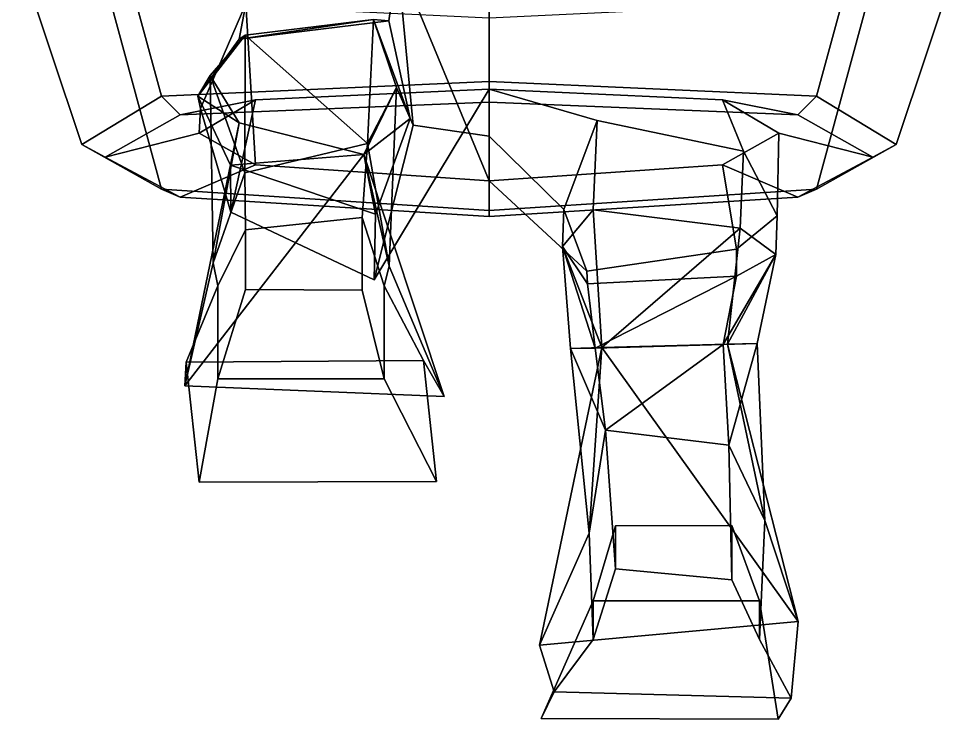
# Model space of a CAD drawing. Extents: x -202 to 186, y -154 to 377.
# Drawn here: x -135 to 131.3, y -153.8 to 44.5 of the extents above; entities that cross this region are included whole.
import ezdxf

# ---------------------------------------------------------------- set-up
doc = ezdxf.new("R2010")
doc.units = 0

msp = doc.modelspace()

# ---------------------------------------------------------------- linework, layer by layer
for points in [[(-94.619286, 22.593864, -103.907898), (-109.071838, 76.071892, -91.574699), (-1.823437, 81.224831, -124.648643), (-1.823216, 26.80677, -137.200119)], [(90.972862, 22.593872, -103.907898), (-1.823216, 26.80677, -137.200119), (-1.823437, 81.224831, -124.648643), (105.425392, 76.071892, -91.574699)], [(-117.154106, 8.895485, -15.470811), (-134.986893, 62.373512, -3.137609), (-109.071838, 76.071892, -91.574699), (-94.619286, 22.593864, -103.907898)], [(113.507683, 8.8955, -15.470811), (90.972862, 22.593872, -103.907898), (105.425392, 76.071892, -91.574699), (131.340439, 62.373512, -3.137609)], [(-109.071838, 49.793877, 78.076805), (-134.986893, 62.373512, -3.137609), (-117.154106, 8.895485, -15.470811), (-94.619286, -3.684135, 65.743607)], [(-30.184612, 43.965446, 3.143415), (-27.77424, 61.393852, 15.132183), (-70.694283, 48.761604, 1.194409), (-72.554161, 38.721153, -2.829572)], [(-1.823216, -1.395103, 66.84568), (-67.99353, 3.166367, 43.298611), (-70.694283, 48.761604, 1.194409), (-27.77424, 61.393852, 15.132183)], [(-30.184612, 43.965446, 3.143415), (-24.173271, 16.328499, -7.958745), (-23.336283, 14.407845, -17.387169), (-27.77424, 61.393852, 15.132183)], [(-1.823216, 11.326881, -15.287756), (-1.823216, -1.395103, 66.84568), (-27.77424, 61.393852, 15.132183), (-23.336283, 14.407845, -17.387169)], [(105.425392, 49.793892, 78.076805), (90.972862, -3.684135, 65.743607), (113.507683, 8.8955, -15.470811), (131.340439, 62.373512, -3.137609)], [(-1.823216, -9.719658, 98.615479), (-1.823219, 44.71299, 111.168839), (-109.071838, 49.793877, 78.076805), (-94.619286, -3.684135, 65.743607)], [(-72.554161, 38.721153, -2.829572), (-70.694283, 48.761604, 1.194409), (-83.515457, 19.102127, -19.415379), (-84.263885, 22.58754, -10.663024)], [(-67.99353, 3.166367, 43.298611), (-83.87191, 12.153038, -14.719549), (-83.515457, 19.102127, -19.415379), (-70.694283, 48.761604, 1.194409)], [(-1.823216, -9.719658, 98.615479), (90.972862, -3.684135, 65.743607), (105.425392, 49.793892, 78.076805), (-1.823219, 44.71299, 111.168839)], [(-34.547043, 44.326363, 33.698498), (-30.184612, 43.965446, 3.143415), (-72.554161, 38.721153, -2.829572)], [(-34.547043, 44.326363, 33.698498), (-72.554161, 38.721153, -2.829572), (-70.866249, 39.904686, 27.682953)], [(-36.278896, 9.188911, 33.535149), (-34.547043, 44.326363, 33.698498), (-70.866249, 39.904686, 27.682953)], [(-36.278896, 9.188911, 33.535149), (-27.980825, 25.094063, 17.269316), (-34.547043, 44.326363, 33.698498)], [(-34.547043, 44.326363, 33.698498), (-27.980825, 25.094063, 17.269316), (-24.173271, 16.328499, -7.958745)], [(-34.547043, 44.326363, 33.698498), (-24.173271, 16.328499, -7.958745), (-30.184612, 43.965446, 3.143415)], [(-70.866249, 39.904686, 27.682953), (-72.554161, 38.721153, -2.829572), (-84.263885, 22.58754, -10.663024)], [(-70.866249, 39.904686, 27.682953), (-84.263885, 22.58754, -10.663024), (-80.761345, 28.44471, 17.076277)], [(-70.939812, 0.907677, 26.926617), (-70.866249, 39.904686, 27.682953), (-80.761345, 28.44471, 17.076277)], [(-70.939812, 0.907677, 26.926617), (-36.278896, 9.188911, 33.535149), (-70.866249, 39.904686, 27.682953)], [(-94.619286, 22.593864, -103.907898), (-1.823216, 26.80677, -137.200119), (-1.823215, 20.900513, -122.874031), (-89.314209, 17.308144, -93.380569)], [(-80.761345, 28.44471, 17.076277), (-84.263885, 22.58754, -10.663024), (-72.615776, 15.028549, 5.826483)], [(-79.987442, -24.578156, 16.784325), (-70.939812, 0.907677, 26.926617), (-80.761345, 28.44471, 17.076277)], [(-79.987442, -24.578156, 16.784325), (-80.761345, 28.44471, 17.076277), (-72.615776, 15.028549, 5.826483)], [(90.972862, 22.593872, -103.907898), (85.66777, 17.308151, -93.380569), (-1.823215, 20.900513, -122.874031), (-1.823216, 26.80677, -137.200119)], [(-89.314209, 17.308144, -93.380569), (-1.823215, 20.900513, -122.874031), (-1.823216, 24.558678, -100.712563), (-67.99353, 21.541946, -75.334618)], [(-67.99353, 21.541946, -75.334618), (-1.823216, 24.558678, -100.712563), (-34.323624, -29.410805, -56.467098), (-74.951378, -10.261406, -45.345127)], [(-27.980825, 25.094063, 17.269316), (-37.238617, 6.055397, 0.073163), (-24.173271, 16.328499, -7.958745)], [(-30.129448, -25.488167, 15.30214), (-37.238617, 6.055397, 0.073163), (-27.980825, 25.094063, 17.269316)], [(-30.129448, -25.488167, 15.30214), (-27.980825, 25.094063, 17.269316), (-36.278896, 9.188911, 33.535149)], [(-1.823216, 24.558678, -100.712563), (-1.823216, 11.326881, -15.287756), (-23.336283, 14.407845, -17.387169), (-34.323624, -29.410805, -56.467098)], [(64.347099, 21.541954, -75.334625), (70.208603, 7.059135, -59.200058), (28.786165, 15.766548, -79.862099), (-1.823216, 24.558678, -100.712563)], [(85.66777, 17.308151, -93.380569), (64.347099, 21.541954, -75.334625), (-1.823216, 24.558678, -100.712563), (-1.823215, 20.900513, -122.874031)], [(19.334938, -9.502861, -22.753883), (-1.823216, 11.326881, -15.287756), (-1.823216, 24.558678, -100.712563), (28.786165, 15.766548, -79.862099)], [(-117.154106, 8.895485, -15.470811), (-94.619286, 22.593864, -103.907898), (-89.314209, 17.308144, -93.380569), (-110.522766, 5.366447, -16.284683)], [(-110.522766, 5.366447, -16.284683), (-89.314209, 17.308144, -93.380569), (-67.99353, 21.541946, -75.334618), (-83.87191, 12.153038, -14.719549)], [(-84.263885, 22.58754, -10.663024), (-83.515457, 19.102127, -19.415379), (-74.951378, -10.261406, -45.345127), (-74.994896, 3.104683, -18.0425)], [(-72.615776, 15.028549, 5.826483), (-84.263885, 22.58754, -10.663024), (-74.994896, 3.104683, -18.0425)], [(-83.87191, 12.153038, -14.719549), (-67.99353, 21.541946, -75.334618), (-74.951378, -10.261406, -45.345127), (-83.515457, 19.102127, -19.415379)], [(80.225487, 12.153038, -14.719549), (79.744156, -11.280602, -21.98579), (70.208603, 7.059135, -59.200058), (64.347099, 21.541954, -75.334625)], [(106.876335, 5.366463, -16.284683), (80.225487, 12.153038, -14.719549), (64.347099, 21.541954, -75.334625), (85.66777, 17.308151, -93.380569)], [(113.507683, 8.8955, -15.470811), (106.876335, 5.366463, -16.284683), (85.66777, 17.308151, -93.380569), (90.972862, 22.593872, -103.907898)], [(-37.238617, 6.055397, 0.073163), (-33.93959, -10.829117, -20.261084), (-24.173271, 16.328499, -7.958745)], [(-24.173271, 16.328499, -7.958745), (-33.93959, -10.829117, -20.261084), (-34.323624, -29.410805, -56.467098), (-23.336283, 14.407845, -17.387169)], [(-87.946281, -59.392456, -0.741292), (-79.987442, -24.578156, 16.784325), (-72.615776, 15.028549, 5.826483)], [(-87.946281, -59.392456, -0.741292), (-72.615776, 15.028549, 5.826483), (-37.238617, 6.055397, 0.073163)], [(-72.615776, 15.028549, 5.826483), (-74.994896, 3.104683, -18.0425), (-37.238617, 6.055397, 0.073163)], [(18.965799, -19.989395, -29.855352), (19.334938, -9.502861, -22.753883), (28.786165, 15.766548, -79.862099), (27.657032, -9.60717, -54.537434)], [(69.309692, -14.807915, -45.367706), (27.657032, -9.60717, -54.537434), (28.786165, 15.766548, -79.862099), (70.208603, 7.059135, -59.200058)], [(-89.314209, -5.946724, 56.75351), (-110.522766, 5.366447, -16.284683), (-83.87191, 12.153038, -14.719549), (-67.99353, 3.166367, 43.298611)], [(19.334938, -9.502861, -22.753883), (25.865255, -26.938477, 35.15995), (-1.823216, -1.395103, 66.84568), (-1.823216, 11.326881, -15.287756)], [(64.347099, 3.166374, 43.298611), (68.310005, -20.699135, 15.56427), (79.744156, -11.280602, -21.98579), (80.225487, 12.153038, -14.719549)], [(85.66777, -5.946724, 56.75351), (64.347099, 3.166374, 43.298611), (80.225487, 12.153038, -14.719549), (106.876335, 5.366463, -16.284683)], [(-94.619286, -3.684135, 65.743607), (-117.154106, 8.895485, -15.470811), (-110.522766, 5.366447, -16.284683), (-89.314209, -5.946724, 56.75351)], [(-36.278896, 9.188911, 33.535149), (-70.939812, 0.907677, 26.926617), (-70.777412, -15.279015, 60.337013), (-37.787899, -11.773705, 60.690269)], [(-30.129448, -25.488167, 15.30214), (-36.278896, 9.188911, 33.535149), (-37.787899, -11.773705, 60.690269), (-31.473774, -31.136932, 66.393669)], [(90.972862, -3.684135, 65.743607), (85.66777, -5.946724, 56.75351), (106.876335, 5.366463, -16.284683), (113.507683, 8.8955, -15.470811)], [(-14.484816, -62.472542, -4.372471), (-87.946281, -59.392456, -0.741292), (-37.238617, 6.055397, 0.073163)], [(-37.238617, 6.055397, 0.073163), (-74.994896, 3.104683, -18.0425), (-33.93959, -10.829117, -20.261084)], [(-14.484816, -62.472542, -4.372471), (-37.238617, 6.055397, 0.073163), (-30.129448, -25.488167, 15.30214)], [(79.366112, -22.211571, -28.895237), (69.309692, -14.807915, -45.367706), (70.208603, 7.059135, -59.200058), (79.744156, -11.280602, -21.98579)], [(-1.823215, -11.423759, 85.81234), (-89.314209, -5.946724, 56.75351), (-67.99353, 3.166367, 43.298611), (-1.823216, -1.395103, 66.84568)], [(-74.994896, 3.104683, -18.0425), (-74.951378, -10.261406, -45.345127), (-34.323624, -29.410805, -56.467098), (-33.93959, -10.829117, -20.261084)], [(-1.823216, -1.395103, 66.84568), (25.865255, -26.938477, 35.15995), (68.310005, -20.699135, 15.56427), (64.347099, 3.166374, 43.298611)], [(-1.823215, -11.423759, 85.81234), (-1.823216, -1.395103, 66.84568), (64.347099, 3.166374, 43.298611), (85.66777, -5.946724, 56.75351)], [(-79.987442, -24.578156, 16.784325), (-78.613716, -31.136932, 66.393669), (-70.777412, -15.279015, 60.337013), (-70.939812, 0.907677, 26.926617)], [(-1.823216, -9.719658, 98.615479), (-94.619286, -3.684135, 65.743607), (-89.314209, -5.946724, 56.75351), (-1.823215, -11.423759, 85.81234)], [(-1.823216, -9.719658, 98.615479), (-1.823215, -11.423759, 85.81234), (85.66777, -5.946724, 56.75351), (90.972862, -3.684135, 65.743607)], [(26.087044, -30.5112, -5.947402), (25.865255, -26.938477, 35.15995), (19.334938, -9.502861, -22.753883), (18.965799, -19.989395, -29.855352)], [(30.131058, -48.592758, -49.54166), (18.965799, -19.989395, -29.855352), (27.657032, -9.60717, -54.537434)], [(30.131058, -48.592758, -49.54166), (27.657032, -9.60717, -54.537434), (69.309692, -14.807915, -45.367706)], [(-37.787903, -32.340721, 122.41362), (-37.787899, -11.773705, 60.690269), (-70.777412, -15.279015, 60.337013), (-70.777412, -32.179283, 122.504585)], [(-31.473774, -57.426727, 125.283966), (-31.473774, -31.136932, 66.393669), (-37.787899, -11.773705, 60.690269), (-37.787903, -32.340721, 122.41362)], [(68.2892, -28.395538, -13.784187), (79.366112, -22.211571, -28.895237), (79.744156, -11.280602, -21.98579), (68.310005, -20.699135, 15.56427)], [(-78.613716, -57.426727, 125.283958), (-70.777412, -32.179283, 122.504585), (-70.777412, -15.279015, 60.337013), (-78.613716, -31.136932, 66.393669)], [(65.693222, -47.630653, -40.616646), (30.131058, -48.592758, -49.54166), (69.309692, -14.807915, -45.367706)], [(65.693222, -47.630653, -40.616646), (69.309692, -14.807915, -45.367706), (79.366112, -22.211571, -28.895237)], [(28.261789, -48.728119, -3.121523), (26.087044, -30.5112, -5.947402), (18.965799, -19.989395, -29.855352)], [(28.261789, -48.728119, -3.121523), (18.965799, -19.989395, -29.855352), (21.284046, -48.878662, -26.018257)], [(21.284046, -48.878662, -26.018257), (18.965799, -19.989395, -29.855352), (30.131058, -48.592758, -49.54166)], [(26.087044, -30.5112, -5.947402), (68.2892, -28.395538, -13.784187), (68.310005, -20.699135, 15.56427), (25.865255, -26.938477, 35.15995)], [(64.478203, -47.718636, -10.443552), (79.366112, -22.211571, -28.895237), (68.2892, -28.395538, -13.784187)], [(64.478203, -47.718636, -10.443552), (74.125092, -47.427238, -24.838184), (79.366112, -22.211571, -28.895237)], [(74.125092, -47.427238, -24.838184), (65.693222, -47.630653, -40.616646), (79.366112, -22.211571, -28.895237)], [(-87.946281, -59.392456, -0.741292), (-87.594154, -52.715378, 56.928829), (-78.613716, -31.136932, 66.393669), (-79.987442, -24.578156, 16.784325)], [(-14.484816, -62.472542, -4.372471), (-30.129448, -25.488167, 15.30214), (-31.473774, -31.136932, 66.393669), (-20.410763, -52.248558, 53.33075)], [(28.261789, -48.728119, -3.121523), (68.2892, -28.395538, -13.784187), (26.087044, -30.5112, -5.947402)], [(28.261789, -48.728119, -3.121523), (64.478203, -47.718636, -10.443552), (68.2892, -28.395538, -13.784187)], [(-83.890282, -86.686684, 108.796829), (-78.613716, -57.426727, 125.283958), (-78.613716, -31.136932, 66.393669), (-87.594154, -52.715378, 56.928829)], [(-16.706886, -86.525215, 108.887802), (-20.410763, -52.248558, 53.33075), (-31.473774, -31.136932, 66.393669), (-31.473774, -57.426727, 125.283966)], [(-31.473774, -57.426727, 125.283966), (-37.787903, -32.340721, 122.41362), (-70.777412, -32.179283, 122.504585), (-78.613716, -57.426727, 125.283958)], [(31.193987, -71.954124, -10.861492), (64.478203, -47.718636, -10.443552), (28.261789, -48.728119, -3.121523)], [(85.708305, -126.155174, -56.914696), (30.131058, -48.592758, -49.54166), (65.693222, -47.630653, -40.616646)], [(66.105034, -76.195534, -18.910912), (64.478203, -47.718636, -10.443552), (31.193987, -71.954124, -10.861492)], [(66.105034, -76.195534, -18.910912), (74.125092, -47.427238, -24.838184), (64.478203, -47.718636, -10.443552)], [(76.273148, -97.536674, -33.571384), (65.693222, -47.630653, -40.616646), (74.125092, -47.427238, -24.838184)], [(85.708305, -126.155174, -56.914696), (65.693222, -47.630653, -40.616646), (76.273148, -97.536674, -33.571384)], [(76.273148, -97.536674, -33.571384), (74.125092, -47.427238, -24.838184), (66.105034, -76.195534, -18.910912)], [(12.477113, -132.824371, -60.272499), (26.527477, -101.161247, -34.706615), (30.131058, -48.592758, -49.54166)], [(12.477113, -132.824371, -60.272499), (30.131058, -48.592758, -49.54166), (85.708305, -126.155174, -56.914696)], [(26.527477, -101.161247, -34.706615), (21.284046, -48.878662, -26.018257), (30.131058, -48.592758, -49.54166)], [(31.193987, -71.954124, -10.861492), (28.261789, -48.728119, -3.121523), (21.284046, -48.878662, -26.018257)], [(26.527477, -101.161247, -34.706615), (31.193987, -71.954124, -10.861492), (21.284046, -48.878662, -26.018257)], [(-87.946281, -59.392456, -0.741292), (-14.484816, -62.472542, -4.372471), (-20.410763, -52.248558, 53.33075), (-87.594154, -52.715378, 56.928829)], [(-83.890282, -86.686684, 108.796829), (-87.594154, -52.715378, 56.928829), (-20.410763, -52.248558, 53.33075), (-16.706886, -86.525215, 108.887802)], [(-16.706886, -86.525215, 108.887802), (-31.473774, -57.426727, 125.283966), (-78.613716, -57.426727, 125.283958), (-83.890282, -86.686684, 108.796829)], [(26.527477, -101.161247, -34.706615), (27.673775, -131.276581, 4.219428), (33.987896, -111.197334, 6.015153), (31.193987, -71.954124, -10.861492)], [(31.193987, -71.954124, -10.861492), (33.987896, -111.197334, 6.015153), (66.977409, -114.324547, 4.402644), (66.105034, -76.195534, -18.910912)], [(76.273148, -97.536674, -33.571384), (66.105034, -76.195534, -18.910912), (66.977409, -114.324547, 4.402644), (74.813721, -131.276581, 4.219428)], [(85.708305, -126.155174, -56.914696), (76.273148, -97.536674, -33.571384), (74.813721, -131.276581, 4.219428), (83.794151, -147.856354, -12.480096)], [(12.477113, -132.824371, -60.272499), (16.610767, -146.10437, -15.651885), (27.673775, -131.276581, 4.219428), (26.527477, -101.161247, -34.706615)], [(27.673779, -120.279381, 60.555874), (33.987904, -99.109795, 46.793781), (33.987896, -111.197334, 6.015153), (27.673775, -131.276581, 4.219428)], [(27.673779, -120.279381, 60.555874), (74.813728, -120.279381, 60.55587), (66.977417, -98.924721, 46.803158), (33.987904, -99.109795, 46.793781)], [(33.987904, -99.109795, 46.793781), (66.977417, -98.924721, 46.803158), (66.977409, -114.324547, 4.402644), (33.987896, -111.197334, 6.015153)], [(74.813728, -120.279381, 60.55587), (74.813721, -131.276581, 4.219428), (66.977409, -114.324547, 4.402644), (66.977417, -98.924721, 46.803158)], [(12.906893, -153.636566, 58.866066), (80.090294, -153.821655, 58.856689), (74.813728, -120.279381, 60.55587), (27.673779, -120.279381, 60.555874)], [(12.906893, -153.636566, 58.866066), (27.673779, -120.279381, 60.555874), (27.673775, -131.276581, 4.219428), (16.610767, -146.10437, -15.651885)], [(80.090294, -153.821655, 58.856689), (83.794151, -147.856354, -12.480096), (74.813721, -131.276581, 4.219428), (74.813728, -120.279381, 60.55587)], [(85.708305, -126.155174, -56.914696), (83.794151, -147.856354, -12.480096), (16.610767, -146.10437, -15.651885), (12.477113, -132.824371, -60.272499)], [(80.090294, -153.821655, 58.856689), (12.906893, -153.636566, 58.866066), (16.610767, -146.10437, -15.651885), (83.794151, -147.856354, -12.480096)]]:
    msp.add_3dface(points)

doc.saveas('drawing.dxf')
